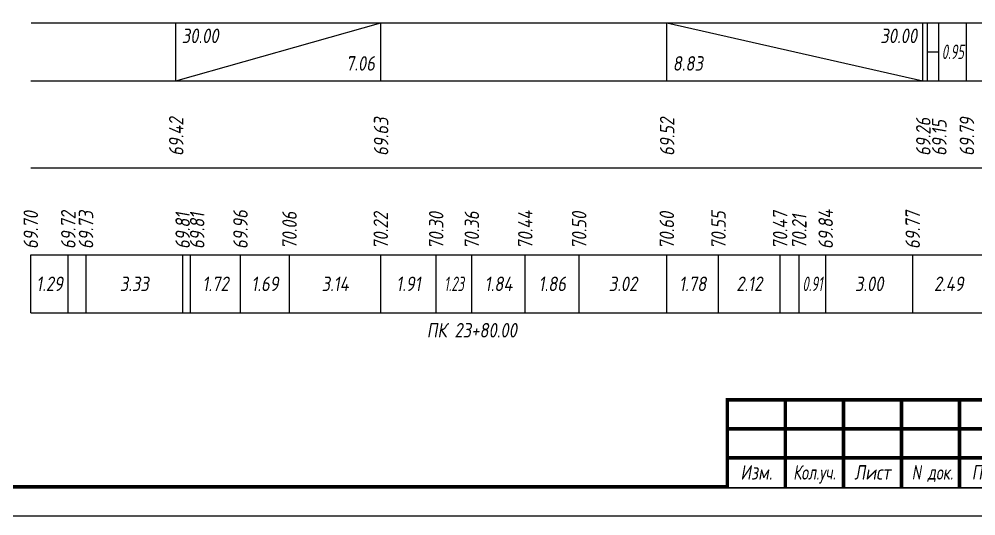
# Model space of a CAD drawing. Extents: x -717 to 1451, y -133302 to 233.
# Drawn here: x 77.9 to 242.8, y -36904.4 to -36818.8 of the extents above; entities that cross this region are included whole.
import ezdxf
from ezdxf.enums import TextEntityAlignment as Align

# ---------------------------------------------------------------- set-up
doc = ezdxf.new("R2010")
doc.units = 0
for name, color, linetype in [('Зарамочное оформление', 7, 'Continuous'), ('Код_510', 7, 'Continuous'), ('Код_516', 1, 'Continuous'), ('Подписи поперечников', 7, 'Continuous'), ('Таблица', 7, 'Continuous')]:
    doc.layers.add(name, color=color, linetype=linetype)
doc.styles.add('М', font='romand.shx', dxfattribs={"width": 0.8, "oblique": 10, "height": 2.5})

# ---------------------------------------------------------------- blocks, each defined once
blk = doc.blocks.new('Штамп')
at = {"linetype": 'Continuous'}
blk.add_wipeout([(199.95, -411.25), (384.95, -411.25), (384.95, -426.25), (199.95, -426.25)], dxfattribs=at).dxf.layer = 'Зарамочное оформление'
at = {"layer": 'Зарамочное оформление', "linetype": 'Continuous', "lineweight": -3, "const_width": 0.6, "flags": 128}
for points in [[(199.95, -426.25), (199.95, -411.25), (384.95, -411.25)], [(209.95, -411.25), (209.95, -426.25)], [(219.95, -411.25), (219.95, -426.25)], [(229.95, -411.25), (229.95, -426.25)], [(239.95, -411.25), (239.95, -426.25)], [(199.95, -416.25), (264.95, -416.25)], [(199.95, -421.25), (264.95, -421.25)]]:
    blk.add_lwpolyline(points, dxfattribs=at)
at = {"layer": 'Зарамочное оформление', "linetype": 'Continuous', "style": 'М', "oblique": 10}
for s, width, p in [('Изм.', 0.8, (204.95, -423.75)), ('Кол.уч.', 0.7, (214.95, -423.75)), ('Лист', 0.8, (224.95, -423.75)), ('N док.', 0.7, (235.28, -423.75)), ('Подпись', 0.8, (247.45, -423.75))]:
    blk.add_text(s, height=2.5, dxfattribs=dict(at, width=width)).set_placement(p, align=Align.MIDDLE_CENTER)
blk = doc.blocks.new('шифр')
blk.add_blockref('Штамп', (0, -36533))

msp = doc.modelspace()

# ---------------------------------------------------------------- linework, layer by layer
at = {"flags": 128}
msp.add_lwpolyline([(-30.054, -36904.421), (389.946, -36904.421), (389.946, -36607.421), (-30.054, -36607.421)], close=True, dxfattribs=at)
at = {"const_width": 0.6, "flags": 128}
msp.add_lwpolyline([(-10.054, -36899.421), (384.946, -36899.421), (384.946, -36612.421), (-10.054, -36612.421)], close=True, dxfattribs=at)
at = {"layer": 'Код_510'}
for p, q in [((79.946, -36869.421), (79.946, -36859.421)), ((86.403, -36869.421), (86.403, -36859.421)), ((89.455, -36869.421), (89.455, -36859.421)), ((106.107, -36869.421), (106.107, -36859.421)), ((107.484, -36869.421), (107.484, -36859.421)), ((116.066, -36869.421), (116.066, -36859.421)), ((124.519, -36869.421), (124.519, -36859.421)), ((140.236, -36869.421), (140.236, -36859.421)), ((149.784, -36869.421), (149.784, -36859.421)), ((155.93, -36869.421), (155.93, -36859.421)), ((165.137, -36869.421), (165.137, -36859.421)), ((174.424, -36869.421), (174.424, -36859.421)), ((189.526, -36869.421), (189.526, -36859.421)), ((198.43, -36869.421), (198.43, -36859.421)), ((209.036, -36869.421), (209.036, -36859.421)), ((212.337, -36869.421), (212.337, -36859.421)), ((216.895, -36869.421), (216.895, -36859.421)), ((231.888, -36869.421), (231.888, -36859.421))]:
    msp.add_line(p, q, dxfattribs=at)
at = {"layer": 'Код_516'}
for p, q in [((104.946, -36829.421), (104.946, -36819.421)), ((104.946, -36829.421), (140.236, -36819.421)), ((140.236, -36829.421), (140.236, -36819.421)), ((189.526, -36829.421), (189.526, -36819.421)), ((189.526, -36819.421), (233.655, -36829.421)), ((233.655, -36829.421), (233.655, -36819.421)), ((234.413, -36829.421), (234.413, -36819.421)), ((236.413, -36829.421), (236.413, -36819.421)), ((241.172, -36829.421), (241.172, -36819.421)), ((234.413, -36824.421), (236.413, -36824.421))]:
    msp.add_line(p, q, dxfattribs=at)
at = {"layer": 'Таблица'}
for p, q in [((80, -36819.421), (266.226, -36819.421)), ((79.946, -36829.421), (266.172, -36829.421)), ((79.946, -36844.421), (266.172, -36844.421)), ((79.946, -36859.421), (266.172, -36859.421)), ((79.946, -36869.421), (266.172, -36869.421))]:
    msp.add_line(p, q, dxfattribs=at)

# ---------------------------------------------------------------- texts
at = {"layer": 'Код_510', "style": 'М', "oblique": 10, "width": 0.8}
for s, p in [('69.70', (79.946, -36858.421)), ('69.72', (86.403, -36858.421)), ('69.73', (89.455, -36858.421)), ('69.96', (116.066, -36858.421)), ('70.22', (140.236, -36858.421)), ('70.44', (165.137, -36858.421)), ('70.50', (174.424, -36858.421)), ('70.60', (189.526, -36858.421)), ('70.55', (198.43, -36858.421)), ('70.47', (209.036, -36858.421)), ('69.84', (216.895, -36858.421)), ('69.77', (231.888, -36858.421)), ('69.81', (106.107, -36858.421)), ('69.81', (108.607, -36858.421)), ('70.06', (124.519, -36858.421)), ('70.30', (149.784, -36858.421)), ('70.36', (155.93, -36858.421)), ('70.21', (212.337, -36858.421))]:
    msp.add_text(s, height=2.5, rotation=90, dxfattribs=at).set_placement(p, align=Align.MIDDLE_LEFT)
at = {"layer": 'Код_510', "style": 'М', "oblique": 10}
for s, width, p in [('1.29', 0.8, (83.174, -36864.421)), ('3.33', 0.8, (97.781, -36864.421)), ('1.72', 0.8, (111.775, -36864.421)), ('1.69', 0.8, (120.292, -36864.421)), ('3.14', 0.8, (132.378, -36864.421)), ('1.91', 0.8, (145.01, -36864.421)), ('1.23', 0.6, (152.857, -36864.421)), ('1.84', 0.8, (160.533, -36864.421)), ('1.86', 0.8, (169.78, -36864.421)), ('3.02', 0.8, (181.975, -36864.421)), ('1.78', 0.8, (193.978, -36864.421)), ('2.12', 0.8, (203.733, -36864.421)), ('0.91', 0.6, (214.616, -36864.421)), ('3.00', 0.8, (224.392, -36864.421)), ('2.49', 0.8, (238.101, -36864.421))]:
    msp.add_text(s, height=2.5, dxfattribs=dict(at, width=width)).set_placement(p, align=Align.MIDDLE_CENTER)
at = {"layer": 'Код_516', "style": 'М', "oblique": 10, "width": 0.8}
msp.add_text('30.00', height=2.5, dxfattribs=at).set_placement((105.946, -36820.421), align=Align.TOP_LEFT)
msp.add_text('30.00', height=2.5, dxfattribs=at).set_placement((232.655, -36820.421), align=Align.TOP_RIGHT)
at = {"layer": 'Код_516', "style": 'М', "oblique": 10, "width": 0.6}
msp.add_text('0.95', height=2.5, dxfattribs=at).set_placement((238.793, -36824.421), align=Align.MIDDLE_CENTER)
at = {"layer": 'Код_516', "style": 'М', "oblique": 10, "width": 0.8}
msp.add_text('7.06', height=2.5, dxfattribs=at).set_placement((139.236, -36828.421), align=Align.BOTTOM_RIGHT)
msp.add_text('8.83', height=2.5, dxfattribs=at).set_placement((190.526, -36828.421), align=Align.BOTTOM_LEFT)
for s, p in [('69.42', (105, -36842.371)), ('69.63', (140.291, -36842.371)), ('69.52', (189.58, -36842.371)), ('69.26', (233.709, -36842.371)), ('69.15', (236.468, -36842.371)), ('69.79', (241.226, -36842.371))]:
    msp.add_text(s, height=2.5, rotation=90, dxfattribs=at).set_placement(p, align=Align.MIDDLE_LEFT)
at = {"layer": 'Подписи поперечников', "style": 'М', "oblique": 10, "width": 0.8}
msp.add_text('ПК 23+80.00', height=2.5, dxfattribs=at).set_placement((155.93, -36874.421), align=Align.BOTTOM_CENTER)

# ---------------------------------------------------------------- next in the draw order: block references
msp.add_blockref('шифр', (0, 59.829))

doc.saveas('drawing.dxf')
